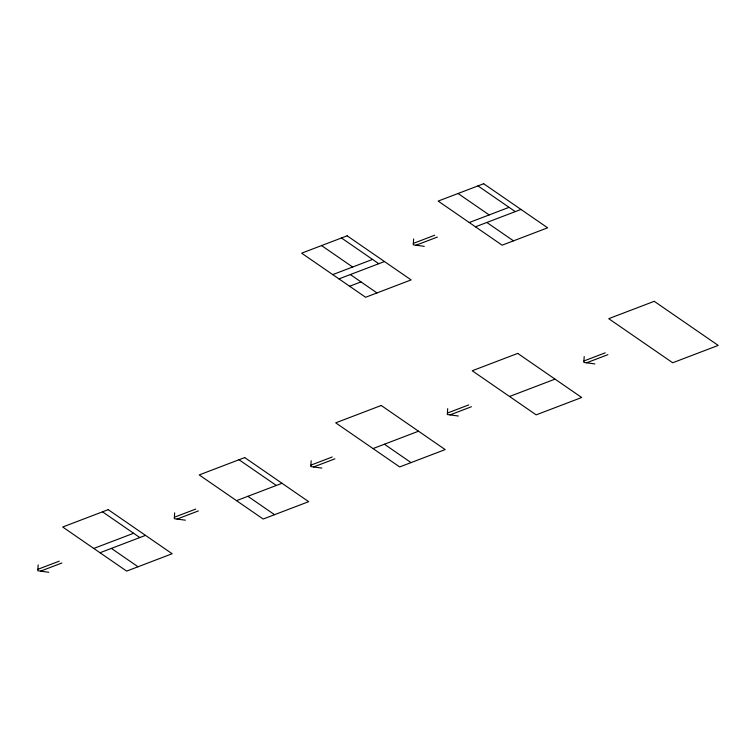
<?xml version="1.0" encoding="UTF-8"?>
<svg xmlns="http://www.w3.org/2000/svg" width="756" height="756" viewBox="0 0 756 756"><rect width="100%" height="100%" fill="white"/><g stroke="black" fill="none" stroke-linecap="round" stroke-linejoin="round"><path stroke-width="1.13" d="M38.159 564.921L37.8 570.771L48.819 572.273M174.664 512.842L174.305 518.682L185.324 520.185M311.179 460.754L310.82 466.594L321.839 468.096M413.617 238.99L413.258 244.84L424.277 246.343M447.684 408.665L447.325 414.515L458.344 416.017M584.19 356.577L583.84 362.426L594.849 363.929M413.352 243.375L434.681 235.239M332.744 274.608L372.557 259.421M469.249 222.529L509.062 207.333M416.017 245.218L437.346 237.082M338.962 278.898L384.464 261.538M475.467 226.809L520.969 209.45M349.622 286.25L360.999 281.903M37.885 569.306L59.223 561.169M174.4 517.217L195.728 509.081M310.905 465.138L332.234 456.993M447.42 413.05L468.748 404.914M583.925 360.962L605.254 352.825M93.791 548.45L133.604 533.263M40.55 571.149L61.888 563.003M177.065 519.06L198.393 510.924M313.57 466.972L334.899 458.835M450.085 414.883L471.413 406.747M586.59 362.804L607.918 354.659M100.009 552.74L145.511 535.38M236.515 500.652L282.016 483.292M373.029 448.573L418.531 431.203M509.535 396.484L555.036 379.125M477.972 185.9L515.28 211.623M458.06 193.498L489.16 214.931M486.845 222.472L513.494 240.843M341.466 237.979L378.775 263.702M321.555 245.577L352.646 267.019M350.34 274.56L376.989 292.931M384.407 444.226L411.056 462.606M239.019 459.742L276.337 485.465M247.892 496.314L274.551 514.685M102.514 511.831L139.822 537.544M111.387 548.402L138.036 566.773M347.146 235.815L301.644 253.175L365.611 297.269L411.113 279.909L347.146 235.815M483.66 183.727L438.159 201.087L502.126 245.18L547.627 227.821L483.66 183.727M108.203 509.657L62.691 527.017L126.658 571.111L172.16 553.751L108.203 509.657M244.708 457.569L199.206 474.929L263.173 519.032L308.675 501.663L244.708 457.569M381.213 405.481L335.711 422.85L399.678 466.943L445.18 449.584L381.213 405.481M517.728 353.402L472.226 370.761L536.184 414.855L581.695 397.495L517.728 353.402M654.233 301.313L608.731 318.673L672.698 362.767L718.2 345.407L654.233 301.313"/></g></svg>
